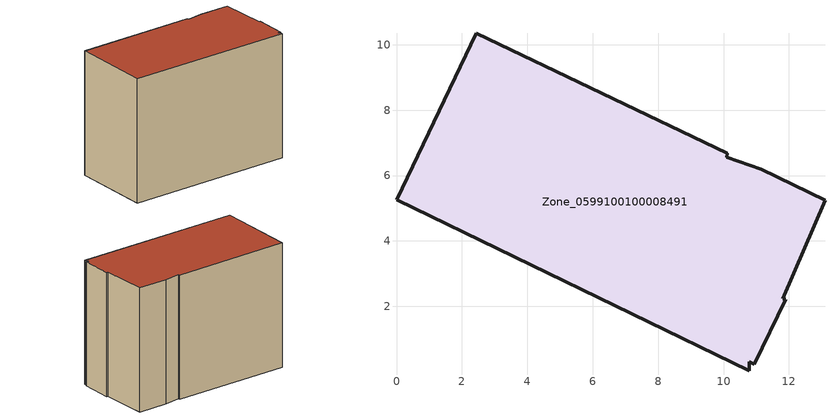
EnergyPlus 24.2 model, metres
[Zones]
Zone_0599100100008491
 floor ground (C_G): 2.44,10.35 10.12,6.68 10.09,6.56 11.15,6.19 13.1,5.25 11.82,2.23 11.9,2.22 10.95,0.22 10.78,0.3 10.78,0.03 0,5.25 z0
 wall outside (C_F): 0,5.25 10.78,0.03 10.78,0.3 10.95,0.22 11.9,2.22 11.82,2.23 13.1,5.25 11.15,6.19 10.09,6.56 10.12,6.68 2.44,10.35 0,5.25 z0:8.96
 roof outside (C_R): 10.12,6.68 2.44,10.35 0,5.25 10.78,0.03 10.78,0.3 10.95,0.22 11.9,2.22 11.82,2.23 13.1,5.25 11.15,6.19 10.09,6.56 z8.96
[BUILDING]
Pand.0599100100008491: North Axis=0; Terrain=City; Loads Convergence Tolerance Value=0.04; Temperature Convergence Tolerance Value=0.4; Solar Distribution=FullExterior; Maximum Number of Warmup Days=25; Minimum Number of Warmup Days=1
[Site:Location]
Rotterdam.The.Hague.AP_ZH_NLD Design_Conditions: Latitude=51.96; Longitude=4.45; Time Zone=1; Elevation=-4.5
[SITE:GROUNDTEMPERATURE:BUILDINGSURFACE]
18, 18, 18, 18, 18, 18, 18, 18, 18, 18, 18, 18
[MATERIAL] Thermal Absorptance=0.9; Solar Absorptance=0.7; Visible Absorptance=0.7
Name | Roughness | Thickness | Conductivity | Density | Specific Heat
G.TC.2015-2018 | MediumSmooth | 0.15 | 0.0428571 | 540 | 1210
F.TC.2015-2018 | Rough | 0.3 | 0.0666667 | 1920 | 840
R.TC.2015-2018 | MediumRough | 0.2 | 0.0333333 | 1500 | 1000
[CONSTRUCTION]
C_G: G.TC.2015-2018
C_F: F.TC.2015-2018
C_R: R.TC.2015-2018
[ZONE]
Zone_0599100100008491: Type=1; Multiplier=1; Ceiling Height=Autocalculate; Volume=Autocalculate; Floor Area=autocalculate; Part of Total Floor Area=Yes
[ZONEINFILTRATION:DESIGNFLOWRATE]
Infil_Zone_0599100100008491: Zone or ZoneList or Space or SpaceList=Zone_0599100100008491; Schedule=AlwaysOn; Design Flow Rate Calculation Method=Flow/Area; Flow Rate per Floor Area=0.0015; Constant Term Coefficient=1; Temperature Term Coefficient=0; Velocity Term Coefficient=0; Velocity Squared Term Coefficient=0
[HVACTEMPLATE:ZONE:IDEALLOADSAIRSYSTEM]
Zone_0599100100008491: Maximum Heating Supply Air Temperature=50; Minimum Cooling Supply Air Temperature=13; Maximum Heating Supply Air Humidity Ratio=0.0156; Minimum Cooling Supply Air Humidity Ratio=0.0077; Heating Limit=NoLimit; Cooling Limit=NoLimit; Dehumidification Control Type=ConstantSensibleHeatRatio; Cooling Sensible Heat Ratio=0.7; Dehumidification Setpoint=60; Humidification Control Type=None; Humidification Setpoint=30; Outdoor Air Method=None; Outdoor Air Flow Rate per Person=0.00944; Outdoor Air Flow Rate per Zone Floor Area=0; Outdoor Air Flow Rate per Zone=0; Demand Controlled Ventilation Type=None; Outdoor Air Economizer Type=NoEconomizer; Heat Recovery Type=None; Sensible Heat Recovery Effectiveness=0.7; Latent Heat Recovery Effectiveness=0.65
[ZONECONTROL:THERMOSTAT]
ThermostatControl_Zone_0599100100008491: Zone or ZoneList=Zone_0599100100008491; Control Type Schedule=DualSetpointControlType; Control 1=Thermostat_Zone_0599100100008491; Temperature Difference Between Cutout And Setpoint=0
[THERMOSTATSETPOINT:DUALSETPOINT]
Thermostat_Zone_0599100100008491: Heating Setpoint Temperature Schedule=HeatingSetpoint_Zone_0599100100008491; Cooling Setpoint Temperature Schedule=CoolingSetpoint_Zone_0599100100008491
[SCHEDULE:COMPACT]
HeatingSetpoint_Zone_0599100100008491: Through: 12/31, For: AllDays, Until: 24:00, 21
CoolingSetpoint_Zone_0599100100008491: Through: 12/31, For: AllDays, Until: 24:00, 24
DualSetpointControlType: Through: 12/31, For: AllDays, Until: 24:00, 4
AlwaysOn: Through: 12/31, For: AllDays, Until: 24:00, 1
